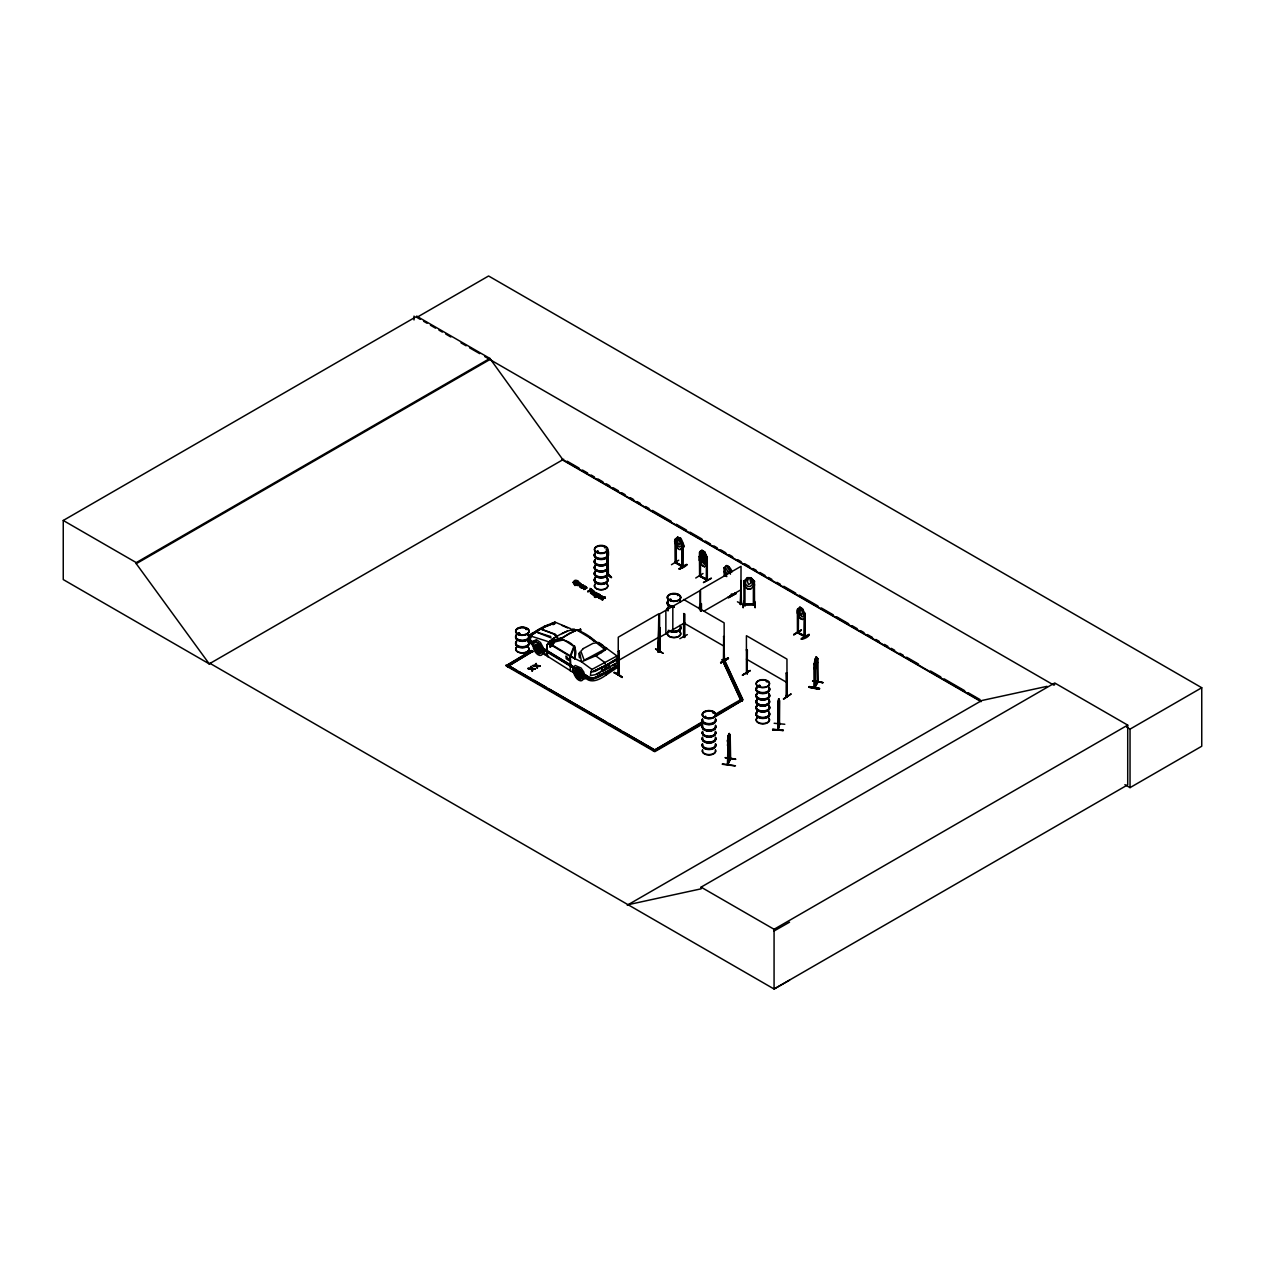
<?xml version="1.0" encoding="UTF-8"?>
<svg xmlns="http://www.w3.org/2000/svg" width="1265" height="1265" viewBox="0 0 1265 1265"><rect width="100%" height="100%" fill="white"/><g stroke="black" fill="none" stroke-linecap="round" stroke-linejoin="round"><path stroke-width="1.5" d="M619.202 663.666L606.726 671.589L593.712 677.977L589.854 677.566L582.77 673.233L589.775 678.167L593.016 678.767L609.319 670.45M566.119 657.326C575.686 667.635 559.778 648.044 568.87 660.156M578.69 672.822L575.828 673.581L576.366 671.841L577.425 673.486L575.828 673.581M615.676 660.393L605.888 666.117L604.891 662.56L595.673 655.823L581.536 661.832L570.294 656.44L570.752 664.663M606.647 648.376L617.146 656.076L617.004 662.702L595.214 674.688L590.486 675.589L590.787 672.205L595.436 671.241L605.982 665.358L593.301 671.383L605.982 665.358M539.791 646.447L538.068 646.984L538.669 645.387M580.35 671.794L578.627 672.316L579.228 670.719M529.513 637.418L529.545 635.663L534.209 632.31M573.646 582.121C578.706 585.853 577.552 577.014 573.646 582.612C577.52 586.359 579.022 578.168 573.725 582.39M727.596 740.673L728.213 764.25L728.687 735.439M817.016 659.065L817.838 658.717L816.273 656.899L814.47 663.888M574.658 659.049L575.006 647.032L563.684 639.821L548.425 643.411L546.939 644.929L547.46 656.235L573.44 672.616L572.666 669.201L573.567 667.778L578.279 668.094L584.541 675.874L587.102 676.649M777.991 708.289L778.307 709.159L778.702 698.707L778.228 730.016L778.497 700.668M772.646 729.905L783.351 730.443L772.725 729.114L772.646 729.937L783.367 730.411L772.709 729.557M549.326 643.237L574.484 658.401C581.489 642.731 559.209 634.682 548.219 643.332L546.939 644.929L546.67 649.609L547.018 654.748L548.599 657.088L544.171 654.147C543.144 648.882 540.534 642.573 534.7 641.371L532.612 642.652L533.719 646.684L530.889 643.426M706.392 556.616L706.344 580.066M725.035 575.986L724.94 567.953M804.382 613.304L804.303 636.785C807.086 635.267 803.275 636.864 797.82 632.626L797.82 609.224C795.448 612.624 801.283 623.866 804.92 617.383M530.889 637.892L530.13 635.394L537.925 629.875L554.323 623.155M549.785 625.242C543.049 625.226 536.075 631.567 530.13 635.394L530.588 637.75M778.687 704.131L778.228 706.139M779.161 700.462L778.702 698.707L777.896 705.902M778.813 709.855L779.177 704.083L778.228 711.8M601.539 670.577L601.84 667.161L602.33 671.177L601.539 670.577L607.927 667.145L608.765 667.714L608.212 663.745M604.876 668.9L605.682 669.485L604.797 668.948L605.16 665.485L605.967 666.07M608.718 667.746L609.003 664.346M753.671 581.378L754.557 585.142L750.967 588.857L747.33 588.857L743.741 585.078L743.741 581.362M727.486 764.629L730.617 758.051L729.905 759.38L730.174 735.234L730.617 758.905L727.849 764.772L728.26 735.55L727.438 764.566M549.911 646.858L550.765 644.344M577.947 673.834L579.212 673.296M617.288 661.216L617.589 657.832L617.241 659.271L612.576 662.259M574.895 654.242L574.484 658.401L575.243 652.345M722.315 764.266C741.401 766.796 738.191 766.068 722.442 763.933M554.687 623.93L554.876 622.08L570.847 628.752M809.031 687.243C818.708 686.152 827.104 691.56 809.031 687.243L819.23 689.156M809.189 686.911L819.372 688.903M809.189 686.531L819.404 688.445M728.387 735.566L727.375 741.258L730.063 735.218L729.288 733.526L728.276 735.613L729.178 733.51L730.142 735.329L729.858 759.348M730.174 738.95L728.387 746.698L730.032 738.966M538.115 649.483L537.625 648.929M578.674 674.83L578.184 674.277M553.121 624.752L553.453 622.886M814.122 664.457C816.384 649.324 818.439 661.611 815.34 667.145L814.613 666.212M814.012 668.157L815.15 669.897L817.38 662.259M816.399 667.92L817.522 662.243M814.913 687.322L814.834 663.951M519.425 633.702L518.808 633.085M525.781 629.432L526.872 629.179M526.809 629.432L526.161 629.417M596.938 551.92L597.554 551.097L598.298 552.236M598.298 551.524L597.744 552.109M605.129 546.986L604.496 547.571L605.571 547.65M605.382 547.192L604.543 547.46L605.619 547.381M671.209 599.325L669.96 600.132L670.308 599.262M677.471 595.451L678.056 595.372M677.977 594.882L677.834 595.483M704.415 716.97C708.226 715.105 703.925 719.437 705.285 716.322M713.112 712.97L712.685 712.274L713.365 712.875M712.812 712.163L713.096 712.163M759.569 686.468L758.32 685.788L760.297 685.725M766.195 681.55L767.365 681.645M766.954 681.614L767.365 681.471M778.007 705.965L777.785 729.937M784.806 724.26L774.148 723.28M777.88 729.921L779.224 723.849L777.959 729.383M779.635 700.525L779.493 724.545L779.714 723.027L779.129 723.659M528.232 638.54L529.229 636.769M535.269 632.468C524.738 633.433 528.185 646.81 536.075 640.311M590.787 672.205L591.925 669.438L616.972 655.997M619.123 664.473L618.696 662.734M618.712 665.675L619.312 664.22M528.375 638.54L532.597 643.015M554.418 623.851L554.876 622.08L543.95 626.539M538.621 650.447C540.076 646.874 537.625 650.795 539.032 650.226M579.655 675.352L578.722 675.21L579.955 674.292M614.078 672.98C614.853 670.244 632.01 684.887 614.442 672.347M663.145 653.293L655.618 649.024M550.433 644.913C549.01 650.7 555.635 641.007 550.749 644.691M678.499 538.131L677.676 542.464L679.321 544.851L680.175 542.274L678.578 538.084M702.755 551.477L700.699 559.936L704.036 564.079L705.68 562.814L705.68 560.031L702.85 551.429M800.761 608.165L799.939 612.497L801.583 614.885L802.437 612.307L800.84 608.117M572.903 582.564L575.48 580.841L578.421 581.726A2.182 1.249 0 0 1 578.485 582.564C572.413 588.114 571.78 577.03 578.421 581.236A2.182 1.249 0 0 1 578.485 582.074L575.48 583.576L572.918 582.359M814.676 687.844L814.296 663.856M541.183 651.443L539.949 652.534L539.538 650.684L541.183 651.443L539.523 652.724L538.416 652.55L538.858 651.254L540.108 652.424M539.443 650.937L538.416 652.55M580.682 675.731L581.078 677.566L578.975 677.882L580.682 675.731L581.726 676.791L580.493 677.882L580.097 676.032L581.157 677.107M580.003 676.285L578.975 677.882M748.532 578.231L747.394 581.457L748.532 584.541L750.92 583.102L749.718 578.231M570.752 656.25L574.642 645.988M570.468 669.406L570.135 670.561M570.183 655.903L574.168 645.703M537.04 646.668L538.099 645.103L537.04 646.668L536.407 645.229L537.514 645.419M578.073 670.766L577.599 672.015L576.966 670.577L578.658 670.45L576.919 672.569L575.891 671.557L578.658 670.45M577.346 630.413L580.619 629.322M579.038 674.403L579.765 674.024M583.481 674.751C588.399 685.092 599.12 680.127 605.84 675.21L606.773 672.664C599.468 676.443 590.581 683.748 583.481 674.751L589.775 678.167M677.755 537.135L676.427 542.891L678.103 546.069L679.764 547.018L681.408 545.768C675.921 521.512 690.99 563.684 680.206 538.542M731.075 571.464C734.016 571.717 723.691 558.577 725.478 571.321L727.154 574.5M543.602 649.72L543.412 648.328L573.266 666.576L572.792 667.841L573.567 667.098M725.319 757.593L735.613 759.032M730.126 758.779L727.486 763.854L730.269 758.826M568.57 660.235L566.103 658.559M671.462 564.712L678.72 560.205M703.024 573.504L695.75 578.01M793.74 634.745L801.33 630.35M679.827 638.683L687.322 634.619M742.634 675.257L750.24 670.513L742.302 675.13M778.339 729.952L779.714 723.88M683.606 623.06L683.606 637.165L684.033 636.058M684.302 614.063L683.606 613.667L684.555 613.904L684.634 637.354L683.796 636.864M724.497 659.476L723.374 659.429M724.497 660.33L723.707 636.516L723.453 660.172L724.228 660.52L724.133 622.854L683.606 599.452M747.077 672.917L746.334 672.427L747.188 673.771L747.362 650.163L746.413 649.925L747.362 650.163M746.334 673.28L747.109 673.723L747.109 650.321M747.441 672.759L746.603 672.284M786.182 695.434L787.036 695.924M787.209 696.556L786.514 672.79L786.261 696.43L787.036 696.778L786.957 659.112L746.413 635.71L746.461 673.391M676.048 562.34L675.21 561.866L676.237 562.972M675.178 539.254L675.194 562.751L682.8 567.1L682.989 543.507L682.041 543.254L682.041 566.752L683.084 566.91L682.468 565.661M676.332 562.166L675.463 561.707M699.592 576.16L699.45 552.599L701.98 550.354L704.558 551.84L707.009 557.059L707.072 580.445L699.482 576.049M699.972 575.085L700.51 576.255M731.091 594.329L731.486 594.107M743.693 601.144L743.172 607.801L743.773 601.587M798.579 632.215L797.472 631.883L798.31 632.374M531.759 641.545C534.036 643.885 522.666 635.789 531.885 641.45M532.612 642.652L533.593 640.833L536.755 639.884L540.44 642.462L543.001 647.269L544.788 654.701M552.299 645.735L554.623 641.529L552.204 645.688L548.33 643.363L546.86 644.913M538.242 648.17L537.245 647.917M550.069 644.976L549.99 646.905M618.538 651.57L618.522 675.02L619.218 651.159L618.269 651.412L619.218 651.159M658.543 651.111L660.03 650.099L660.362 651.175L659.587 651.554L659.587 613.936L700.13 590.534L700.13 610.03M741.258 603.31L740.784 603.626M814.375 663.572L814.138 687.875L817.664 682.61M817.079 659.128L817.49 682.705L817.38 658.606M812.589 681.044L822.977 682.641L812.763 680.681M817.143 682.025L814.676 686.99M817.38 682.025L817.917 681.234L817.143 682.641M530.905 636.105L530.288 635.362L534.636 633.37M606.394 558.497L608.481 555.367L608.481 551.651L606.33 549.785M518.634 632.943L518.065 634.018M519.709 633.892L518.112 633.892M597.286 551.224L597.918 551.145M598.456 552.109L598.456 551.508M671.035 599.816L670.719 600.053M671.383 599.91L669.738 599.183M677.645 594.961L678.435 595.341M759.854 685.709L759.126 685.946M760.186 686.183L759.917 685.504M766.543 681.139L767.08 681.55M548.298 642.446L562.087 638.335L569.139 633.433L577.378 629.907M535.332 646.209L536.566 645.118L536.36 647.221L535.332 646.209L538.099 645.103M619.202 664.425L618.3 665.279M550.718 643.442L551.84 643.363M605.144 650.02L606.726 648.328L597.934 642.367M537.435 649.562L535.506 649.008L536.234 650.558L538.052 649.166M577.994 674.909L576.049 674.34L576.793 675.905L578.611 674.514M605.761 675.257L618.253 666.955M743.773 603.737L744.943 603.705L744.974 604.797L744.959 581.188M743.741 581.426L747.33 577.646L750.967 577.726L754.557 581.426L750.904 577.741L747.378 577.82L745.607 581.457L745.607 584.24L747.979 586.454L750.335 586.454L752.659 584.24L750.904 577.82M550.781 643.411L552.41 643.632M539.048 648.044L540.282 647.095L541.009 648.645L539.048 648.044L540.282 647.095M579.607 673.391L580.841 672.442L581.568 673.992L579.607 673.391L581.568 673.992M531.189 642.636L531.253 643.521M619.028 673.518L618.19 674.008L619.312 673.707L619.281 674.609L618.19 674.862L618.269 637.196L658.812 613.794L658.132 651.807M659.856 650.163L658.053 651.001M660.235 651.222L658.164 651.744M659.033 651.633L658.812 628.009L658.053 651.855M740.278 603.532L741.116 603.041M740.389 604.275L741.401 604.085L741.037 580.54L740.278 604.385M699.45 560.095L701.901 565.249L704.478 566.736L701.822 565.297L699.276 560.126L699.276 556.41L701.901 554.117L702.755 557.707L704.447 557.248L704.447 555.604L701.822 554.165L704.478 555.604L707.009 560.774L704.478 563.02L706.85 560.806M704.399 566.783L707.009 564.49L706.929 557.043L704.558 551.84M726.774 565.455L724.149 567.748L724.339 575.591M618.806 665.627L614.173 668.41M608.259 574.294L607.168 574.326L608.228 574.263M577.03 630.302C572.112 627.124 555.604 636.2 548.757 641.924L562.577 637.734M582.849 586.723L582.944 585.316L581.252 585.806L583.545 586.865L583.892 585.6L582.706 584.825L576.903 585.426L576.714 584.636L578.279 585.568L580.224 584.636L578.832 583.908C574.69 587.276 583.671 584.114 579.607 583.197C583.402 583.782 577.061 587.023 581.536 587.498C580.682 589.253 578.263 583.94 583.054 585.426C585.205 587.608 577.283 584.683 582.185 587.608M599.736 596.432L600.495 598.819L598.677 597.95L598.693 596.558L602.504 596.163L601.824 597.633L599.736 596.432L601.824 598.124C601.618 595.024 600.464 595.957 601.729 597.618M598.013 552.078L597.396 552.173M518.286 633.196L519.124 633.623M529.134 637.275L532.265 634.935M533.403 633.907L530.146 635.583M534.415 632.959L536.629 631.393M743.883 604.591L754.304 604.512M754.383 603.974L743.804 603.974M593.807 592.289C587.956 589.553 593.285 595.91 590.312 592.779C591.34 590.976 593.68 593.68 594.06 591.988C591.814 589.174 590.186 588.573 589.98 588.399M593.807 592.763L592.51 591.135M601.349 652.598L605.223 649.989M534.02 632.579L548.551 624.784M534.7 632.974L539.143 630.002M613.509 665.358L616.087 663.635M580.872 585.537L580.429 586.944L582.185 587.118M599.736 596.922L599.452 597.981L601.017 597.997M602.108 597.966C604.512 595.973 598.298 595.309 598.551 597.728M537.751 630.618L543.997 627.266L541.388 628.642M602.583 598.408C601.666 598.914 603.769 600.749 601.428 599.578C602.946 595.546 607.358 598.298 604.022 598.076L602.077 599.278L602.836 599.831M597.602 654.78L601.428 652.55M658.812 650.558L658.306 652.013L659.081 628.167M659.745 651.554L660.014 627.598L659.634 651.554M701.19 603.532L701.19 611.058M660.267 627.756L659.318 628.009M699.181 608.75L699.861 604.607L699.45 608.908M741.306 604.085L740.547 604.528L741.306 580.682M655.586 648.977L662.844 653.135M737.432 601.792L745.148 606.03M618.269 673.866L619.297 673.913M740.357 603.389L741.385 603.184M724.402 636.912L723.453 636.674M721.003 662.892L728.545 658.417L720.987 662.828M787.209 673.17L786.261 672.933M786.182 695.687L786.925 695.924M783.383 698.913L790.989 694.074M783.81 699.134L790.941 694.011M552.03 639.22L556.964 636.358M612.213 665.706L615.454 663.84M609.224 670.798L614.284 667.888M210.18 663.445L209.358 663.935L63.25 579.576L63.25 520.468L416.881 316.297L489.887 358.438L562.893 459.701L980.881 701.031M416.881 316.297L416.881 317.389L488.59 275.991L1201.75 687.733L1201.75 746.239L1130.04 787.636L1124.917 784.664M63.25 520.468L136.256 562.609L489.887 358.438M789.55 980.185L774.069 989.009L210.085 663.398L209.247 663.872L136.256 563.7L489.887 359.529M209.247 663.872L563.716 459.227M576.714 585.126C566.625 583.671 588.873 582.453 577.125 584.889M574.942 585.568L579.576 582.991M579.259 583.655L579.07 582.691M582.011 587.877L586.074 587.213L583.877 589.443L586.169 588.004L584.762 587.355C577.805 589.806 587.387 586.422 585.015 586.138M582.011 588.367L585.537 586.913M585.537 586.422L586.881 587.64L583.877 588.952M583.877 589.443L586.881 588.13L585.189 587.102M680.254 538.574L677.724 537.008L675.099 539.317C677.487 539.333 673.17 539.617 675.099 543.017L677.629 548.204L675.257 542.985M587.798 591.214L591.862 589.474L593.222 590.739L591.862 589.964L587.798 591.704L591.34 589.174M587.798 591.704L591.34 589.664M592.542 591.625C596.637 588.921 593.364 596.78 592.036 593.301M592.463 593.048C592.637 593.601 589 591.973 593.301 592.573M591.72 593.965L594.692 592.257L593.506 591.498M600.258 594.93C588.684 597.301 597.633 599.12 599.784 594.661A1.897 1.107 0 0 0 598.819 594.028C593.332 592.89 590.059 597.586 595.957 592.447M592.937 594.677L596.463 592.732M681.977 543.317L682.989 543.507M597.001 594.17C595.056 592.732 597.491 599.768 594.645 595.799M600.258 595.42L599.784 595.151A1.897 1.107 0 0 0 598.819 594.518C594.186 593.585 598.029 598.139 598.709 594.471C597.159 593.538 593.886 596.131 597.143 596.147M597.143 596.637L593.997 595.957M598.993 595.167C595.388 593.364 596.242 599.072 599.215 594.961M680.254 549.516C685.662 543.618 680.08 552.884 677.676 548.125M598.677 597.459L601.049 598.013M603.595 596.859L603.516 597.792L605.303 596.843M603.516 597.301L601.365 598.693L602.836 599.341M676.048 562.593L682.61 566.182M701.98 550.354L700.699 556.236L704.036 560.363L705.68 559.098L704.431 551.967M699.561 552.694C701.095 553.643 698.233 551.334 701.901 550.401L704.526 551.92M703.514 723.533L654.748 751.695L505.984 665.801L531.316 650.447L532.786 651.301L507.455 666.655L532.786 651.301M507.66 664.837L531.316 651.175L532.786 652.028M682.357 565.645L675.463 562.561M699.276 556.41L701.901 561.534L704.558 562.972M679.131 568.728C693.299 559.083 684.966 568.554 679.194 568.807M703.514 555.715L704.447 560.948L702.755 561.423C701.648 560.442 701.348 554.149 703.593 555.667M707.261 556.837L706.186 556.632L707.261 556.837L707.341 580.287L706.582 556.442M528.027 668.173L531.221 668.189L531.316 669.122L528.027 668.663L531.316 668.632L532.043 670.988L532.012 668.695L535.158 669.185L532.012 668.695M528.027 668.663L531.221 668.679L531.189 666.355L531.917 668.742L535.158 669.185M532.96 665.327L536.154 665.343L532.96 665.817L536.249 665.785L536.977 667.651M536.123 663.508L535.538 664.331L536.123 663.508L536.85 665.896L540.092 665.849L536.85 665.406L536.945 666.323L540.092 666.339M530.604 667.177L531.189 666.355M532.628 670.165L532.043 670.988M537.546 667.809L536.945 665.849L540.092 665.849M700.32 575.923L707.341 579.433L706.503 578.943M724.244 567.827L725.288 568.032L724.339 567.795M699.798 575.891L706.993 579.544M728.387 567.052L729.225 570.705L728.387 573.298L726.743 569.266L727.549 566.578L728.466 567.005M726.727 565.613L729.304 567.005M711.12 578.168L703.403 582.564L711.42 578.358M618.269 660.599L658.812 637.196M703.878 611.169L741.037 589.711M728.197 597.175L735.835 592.811L728.245 597.238M659.587 637.339L684.776 622.807M728.608 597.839L736.214 593.459L728.245 597.57M609.24 670.482L614.284 667.572M609.192 671.272L614.252 668.363M800.018 607.168L798.689 612.924L802.026 617.051L803.67 615.802L802.437 608.655L799.891 607.089L797.361 609.335L797.456 632.769L805.252 636.896M802.437 608.655L804.999 613.746L804.967 637.133L805.252 613.525L804.303 613.288L804.983 613.683M802.516 619.55L799.939 618.158M793.803 634.856L801.393 629.986L793.803 634.366M804.493 635.884L798.31 632.626L805.331 636.121M804.572 613.13L804.35 636.754M809.047 634.445C790.925 642.494 809.584 638.857 808.999 634.366M801.472 639.205L809.047 634.761M702.043 721.951L653.262 750.841M715.5 714.172L740.721 699.608L742.745 700.035L740.721 700.351L722.173 659.65L724.197 659.334L742.745 699.308M654.938 749.86L685.219 732.388M688.587 730.443L702.043 722.679M718.852 712.97L735.677 703.261M505.984 665.074L654.748 750.967L703.514 722.805M715.294 716.006L742.207 700.462L715.294 716.733M627.25 905.202L981.719 700.541L1047.025 686.342M628.072 904.712L701.079 888.836L701.079 887.144L1054.71 682.974L1127.716 725.114L1127.716 784.838L774.069 989.009L774.069 929.285L1127.716 725.114M1054.71 684.665L1053.887 685.156L484.795 356.588M1126.656 727.169L1130.04 729.13L1201.75 687.733M606.726 672.237L609.303 670.766M606.694 672.711L609.271 671.225M614.205 667.62L618.379 665.232M614.205 667.92L618.364 665.548M774.069 930.993L789.55 922.169M531.774 642.241L529.497 640.311M610.521 667.161L602.282 671.636M572.918 667.778L543.808 650.084L543.223 648.566L573.472 666.813M595.673 655.823L597.681 654.732M535.221 646.795L536.297 648.455M535.269 648.233L536.866 648.139M536.961 648.281L538.558 647.633M537.182 648.518L538.653 647.949M536.234 650.558L536.075 648.692M538.59 649.372L539.396 648.961M538.163 649.862L539.412 649.245M539.617 649.467L541.246 649.404L539.617 649.467L541.293 650.843M536.724 651.19L537.846 652.266L536.724 651.19L538.416 650.621M589.632 637.418L593.838 641.197M577.52 673.628L578.801 673.518L577.931 673.407M578.88 672.759L577.741 673.866M580.841 672.442L580.999 674.308M576.793 675.905L576.634 674.039M579.971 674.593L578.753 675.51M577.283 676.538L578.405 677.613L577.283 676.538L578.975 675.969M581.853 676.19L580.746 674.498M580.161 674.814L581.805 674.751M597.048 674.356L600.543 672.537M607.342 575.085L607.453 551.698M606.805 671.889C599.42 675.779 590.439 682.958 583.26 673.881M561.96 633.67L567.289 631.045M740.879 603.943L741.037 566.309L700.51 589.711L700.51 611.169M758.968 685.266L759.98 686.183M550.544 624.056L553.58 622.87M579.212 631.456L580.667 630.017M740.673 604.496L740.879 603.089M659.887 651.032L660.014 627.598M576.065 629.844L575.069 630.618M576.097 629.828L574.848 630.508M607.358 575.369L607.263 551.746L608.117 551.477L608.402 575.037L607.58 575.338M607.469 551.999L608.307 551.667L606.267 549.88M549.042 641.687L562.134 637.687L576.397 630.033L571.669 629.559M552.109 645.514L548.33 643.363L554.623 641.529M576.128 629.844L574.104 629.67M530.13 635.394L531.047 635.9M597.396 551.161L596.827 552.236M683.796 636.01L684.634 637.354M723.627 659.018L724.086 660.472M746.603 673.138L747.457 673.581M786.577 695.323L786.925 696.778M797.741 631.741L798.215 633.227M684.239 636.611L683.543 636.248M675.542 539.206L675.668 562.625M732.055 594.455L731.755 595.546L731.866 594.692M748.532 578.295L749.718 578.295M744.848 581.173L743.883 581.173L743.994 604.86L754.525 604.797L754.414 581.173L753.387 581.141L753.355 604.828L754.304 603.658M743.883 581.394L744.864 581.394M743.852 585.047L747.378 588.763L750.904 588.684M754.525 601.587L755.126 607.801L754.604 601.144M744.974 604.196L753.323 604.196M562.087 625.495L567.606 627.899M572.001 629.464L577.646 629.986M548.33 643.363L570.104 656.329L570.278 670.64M596.005 593.491L597.523 593.87M518.808 632.943L519.836 633.591L519.124 632.99M778.544 699.988L778.687 702.486M572.776 629.322C583.054 630.634 592.194 638.003 599.547 644.96M532.96 665.817L536.249 666.276L536.977 668.141M579.734 630.745L580.572 630.413M531.917 668.252L535.158 668.695M728.861 734.759L728.577 741.67L728.276 740.895M728.387 746.698L727.407 744.879L728.387 746.571M725.209 757.782L735.629 759.38M576.144 630.35L573.994 629.511L578.247 630.666M815.909 658.006L815.53 664.884L815.64 658.67M815.277 658.844L814.534 687.891L817.838 682.12L817.838 658.717M814.059 668.047L815.166 669.77M812.62 680.918L822.977 682.673M675.526 562.545L682.989 566.878M759.459 685.235L760.328 685.883M580.303 628.768L580.667 630.112M603.832 647.269L606.726 648.328M547.366 641.339L529.545 635.663L529.229 639.457L531.49 641.576M786.64 696.209L786.514 672.79M682.562 567.052L682.721 543.65M700.083 576.492L700.146 553.137M706.977 580.445L706.74 578.991M603.927 647.221L606.077 648.123M578.69 631.093L594.25 640.564M684.033 636.912L683.875 613.509M675.842 539.776L676.048 563.194M683.653 637.133L684.381 637.513L684.555 613.904M619.218 674.577L618.949 651.016M614.442 672.664L622.095 677.028M614.395 672.759L622.159 677.123M416.881 317.389L420.28 319.349M423.68 321.31L427.08 323.271M430.464 325.232L435.555 328.173M438.955 330.133L442.355 332.094M445.754 334.055L450.846 336.996M461.029 342.878L466.121 345.819M469.521 347.78L479.704 353.647M567.131 461.187L579.07 468.082M582.485 470.058L587.608 473.015M591.008 474.976L594.423 476.952M597.839 478.913L602.962 481.87M606.378 483.847L609.777 485.823M613.193 487.784L618.316 490.741M621.732 492.718L625.131 494.678M630.255 497.635L633.67 499.612M637.086 501.572L640.485 503.549M645.609 506.506L649.024 508.467M652.44 510.443L671.209 521.275M676.316 524.232L686.563 530.146M689.963 532.106L701.917 539.001M705.317 540.977L710.44 543.934M713.855 545.895L717.271 547.872M720.686 549.848L725.794 552.789M729.209 554.766L732.625 556.742M737.732 559.683L741.148 561.66M744.563 563.637L749.686 566.593M753.102 568.554L756.502 570.531M759.917 572.492L765.04 575.449M768.456 577.425L771.856 579.386M776.979 582.343L780.394 584.319M783.81 586.28L795.748 593.174M799.164 595.151L817.933 605.982M821.333 607.959L833.287 614.853M836.687 616.814L848.641 623.724M852.041 625.685L857.164 628.642M860.58 630.618L863.995 632.579M867.41 634.556L872.518 637.513M875.933 639.473L879.349 641.45M884.456 644.407L887.872 646.368M891.287 648.344L894.703 650.305M899.826 653.262L903.226 655.238M906.641 657.199L918.58 664.109M930.534 671.003L940.765 676.901M944.18 678.878L964.657 690.69M968.057 692.667L980.011 699.561M561.771 459.543L981.134 701.664M797.82 609.224L798.31 633.227L798.5 613.525M730.996 571.448L731.787 572.096M707.261 580.24L699.814 575.939L699.814 552.536M683.606 622.854L724.133 646.257M746.413 659.112L786.957 682.515M596.463 593.222L597.459 593.317M603.168 597.096L605.366 598.377M581.252 585.316L582.849 586.233M600.132 596.21L601.729 597.127M580.872 586.027L582.944 587.229M722.173 659.65L740.721 699.608L742.207 700.462M742.207 701.205L740.721 699.608M510.633 666.782L515.709 669.723M519.109 671.683L530.968 678.53M534.368 680.491L546.227 687.338M549.627 689.298L605.571 721.603M608.971 723.548L620.83 730.411M624.23 732.372L654.748 749.987L508.941 665.801M701.079 887.144L774.069 929.285M582.928 673.676L589.775 677.85M778.37 728.545L778.465 729.462M576.049 674.34L577.409 675.21M535.506 649.008L536.85 649.862M585.442 675.842L590.613 679.147L588.272 677.487M539.617 647.743L541.009 648.645M598.835 642.557L602.852 645.292M595.515 641.466L596.827 642.367M605.081 665.532L605.888 666.117M591.925 669.438L581.536 661.832L579.623 652.187M732.055 594.392L732.008 595.277M682.041 566.752L682.309 547.002M532.897 642.114L528.359 638.003M528.28 638.73L532.723 642.367M529.102 639.568L532.407 642.161L529.118 639.869M554.813 635.22L557.818 637.639M596.969 593.664L595.578 593.728M747.33 673.502L746.682 649.767M700.462 576.271L700.51 560.743M589.822 637.307L594.028 641.102M573.44 672.616L572.934 668.189L575.196 665.485L581.078 667.999L584.066 672.458M578.643 671.035L579.765 672.11M538.084 645.688L539.222 646.763M535.917 645.893L536.945 646.921M539.538 650.684L540.598 651.76M618.3 662.307L619.328 663.904L618.743 662.971M607.485 573.361C617.937 582.738 604.591 573.678 608.07 574.863L608.117 551.477M608.37 574.8L610.916 577.156M575.781 672.142L576.856 673.802M816.289 656.772L817.49 658.622M727.849 743.014L728.419 743.931L729.589 739.076L729.162 733.637M552.41 645.245L552.157 644.454M797.44 613.003L799.891 618.221M704.399 555.651L706.929 560.822M539.712 647.411L540.44 648.961M724.197 660.077L742.745 700.035M579.417 676.601L580.082 678.072M538.858 651.254L539.523 652.724M577.552 670.26L578.168 671.699M536.993 644.929L537.625 646.352M532.012 669.169L532.628 670.656M535.538 663.84L536.154 665.833M530.604 666.687L531.221 668.189M531.189 666.845L531.917 668.742M562.087 638.335L562.545 639.552M574.516 674.893L574.057 673.549A7.131 4.001 61.8 0 1 579.07 668.711A7.131 4.001 61.8 0 1 582.786 679.843A7.131 4.001 61.8 0 1 574.516 674.909M533.498 648.202L533.957 649.546A7.131 4.001 61.8 0 0 542.226 654.495A7.131 4.001 61.8 0 0 538.51 643.363A7.131 4.001 61.8 0 0 533.514 648.218M729.225 567.052L730.458 574.199M540.123 650.384L540.519 652.218M577.125 670.466L577.504 672.268M576.555 670.782L576.919 672.569M535.996 645.435L536.36 647.221M578.706 653.357L579.465 657.847M581.22 675.067L581.268 676.506M576.366 671.841L576.397 673.265M540.661 649.72L540.708 651.159M535.807 646.494L535.854 647.933M578.39 676.285L578.405 677.613M537.846 650.937L537.846 652.266M1130.04 729.13L1130.04 787.636M779.287 700.383L779.208 723.959M779.177 700.367L779.129 724.513M750.192 670.529L742.697 674.925M725.288 571.938L725.288 575.844M724.608 567.637L724.608 575.449M723.707 636.516L723.833 659.951M701.458 603.69L701.458 611.201M700.763 604.085L700.763 609.73M699.861 604.607L699.861 608.354M676.237 545.452L676.316 563.052M672.822 606.299L672.822 629.701M665.864 610.315L665.864 633.718M606.821 552.204L606.821 555.003M414.019 316.076L414.019 319.95M136.256 562.609L136.256 563.7M528.248 641.608A6.799 3.921 0 0 1 522.35 647.49A6.799 3.921 0 0 1 516.468 641.608M528.153 642.019A6.705 3.874 0 0 1 522.35 647.822A6.705 3.874 0 0 1 516.547 642.019M516.579 647.063A6.657 3.842 0 0 0 522.35 652.835A6.657 3.842 0 0 0 528.122 647.063A6.72 3.874 0 0 1 522.35 653.025A6.72 3.874 0 0 1 516.531 647.206M528.248 635.157A6.799 3.921 0 0 1 522.35 641.039A6.799 3.921 0 0 1 516.468 635.157M528.153 640.928A6.689 3.858 0 0 1 522.35 646.731A6.689 3.858 0 0 1 516.563 640.928M528.153 635.552A6.689 3.858 0 0 1 522.35 641.355A6.689 3.858 0 0 1 516.563 635.552M528.248 641.276A6.799 3.921 0 0 1 522.35 647.158A6.799 3.921 0 0 1 516.468 641.276M528.248 634.824A6.799 3.921 0 0 1 522.35 640.707A6.799 3.921 0 0 1 516.468 634.824M528.153 634.477A6.689 3.858 0 0 1 522.35 640.264A6.689 3.858 0 0 1 516.563 634.477M667.461 610.6A6.799 3.921 0 0 1 668.141 607.627M667.572 608.971A6.689 3.858 0 0 1 668.236 608.038M674.024 607.058A6.799 3.921 0 0 1 668.141 601.175M668.22 610.821A6.705 3.874 0 0 1 668.22 606.947M674.024 607.374A6.705 3.874 0 0 1 668.22 601.571M667.461 610.268A6.799 3.921 0 0 1 668.141 607.295M674.024 606.726A6.799 3.921 0 0 1 668.141 600.843M679.922 600.843A6.799 3.921 0 0 1 680.602 601.792M674.024 606.283A6.689 3.858 0 0 1 668.236 600.495M679.827 600.495A6.689 3.858 0 0 1 680.491 601.428M679.843 631.63A6.72 3.874 0 0 1 674.024 637.449A6.72 3.874 0 0 1 668.205 631.63M679.843 631.836A6.72 3.874 0 0 1 674.024 637.655A6.72 3.874 0 0 1 668.205 631.836M679.827 626.444A6.689 3.858 0 0 1 677.376 631.709A6.689 3.858 0 0 1 668.236 630.302M679.922 625.701A6.799 3.921 0 0 1 678.167 630.776A6.799 3.921 0 0 1 669.217 630.444M679.827 625.353A6.689 3.858 0 0 1 678.752 630.017A6.689 3.858 0 0 1 670.687 630.634M679.922 626.033A6.799 3.921 0 0 1 678.167 631.109A6.799 3.921 0 0 1 669.217 630.776M768.725 693.9A6.799 3.921 0 0 1 762.842 699.782A6.799 3.921 0 0 1 756.96 693.9M768.646 694.295A6.689 3.858 0 0 1 762.842 700.098A6.689 3.858 0 0 1 757.055 694.295M768.646 699.339A6.689 3.858 0 0 1 762.842 705.143A6.72 3.874 0 0 1 757.023 699.498M757.055 699.339A6.689 3.858 0 0 0 762.842 705.143A6.72 3.874 0 0 0 768.661 699.498M768.661 699.972A6.72 3.874 0 0 1 762.842 705.775A6.72 3.874 0 0 1 757.023 699.972M768.725 687.433A6.799 3.921 0 0 1 762.842 693.331A6.799 3.921 0 0 1 756.96 687.433M768.646 693.22A6.689 3.858 0 0 1 762.842 699.007A6.689 3.858 0 0 1 757.055 693.22M768.646 687.844A6.689 3.858 0 0 1 762.842 693.647A6.689 3.858 0 0 1 757.055 687.844M768.725 693.568A6.799 3.921 0 0 1 762.842 699.45A6.799 3.921 0 0 1 756.96 693.568M768.725 687.101A6.799 3.921 0 0 1 762.842 692.999A6.799 3.921 0 0 1 756.96 687.101M768.646 686.753A6.705 3.874 0 0 1 762.842 692.572A6.705 3.874 0 0 1 757.039 686.753M768.725 712.306A6.799 3.921 0 0 1 762.842 718.188A6.799 3.921 0 0 1 756.96 712.306M768.646 712.701A6.689 3.858 0 0 1 762.842 718.504A6.689 3.858 0 0 1 757.055 712.701M768.614 717.761A6.657 3.842 0 0 1 762.842 723.533A6.657 3.842 0 0 1 757.071 717.761M768.646 718.125A6.689 3.858 0 0 1 762.842 723.928A6.689 3.858 0 0 1 757.055 718.125M768.725 705.838A6.799 3.921 0 0 1 762.842 711.736A6.799 3.921 0 0 1 756.96 705.838M768.646 711.626A6.689 3.858 0 0 1 762.842 717.413A6.689 3.858 0 0 1 757.055 711.626M768.646 706.25A6.689 3.858 0 0 1 762.842 712.053A6.689 3.858 0 0 1 757.055 706.25M768.725 711.974A6.799 3.921 0 0 1 762.842 717.856A6.799 3.921 0 0 1 756.96 711.974M768.725 705.506A6.799 3.921 0 0 1 762.842 711.404A6.799 3.921 0 0 1 756.96 705.506M768.646 705.158A6.705 3.874 0 0 1 762.842 710.977A6.705 3.874 0 0 1 757.039 705.158M715.452 731.344A6.673 3.858 0 0 1 709.017 736.198A6.673 3.858 0 0 1 702.565 731.344M715.484 719.864A6.705 3.874 0 0 1 709.017 724.734A6.705 3.874 0 0 1 702.534 719.864M715.484 718.773A6.705 3.874 0 0 1 709.017 723.643A6.705 3.874 0 0 1 702.534 718.773M715.484 726.316A6.705 3.874 0 0 1 709.017 731.186A6.705 3.874 0 0 1 702.534 726.316M715.579 725.92A6.799 3.921 0 0 1 709.017 730.87A6.799 3.921 0 0 1 702.439 725.92M715.579 725.588A6.799 3.921 0 0 1 709.017 730.538A6.799 3.921 0 0 1 702.439 725.588M715.484 725.225A6.705 3.874 0 0 1 709.017 730.111A6.705 3.874 0 0 1 702.534 725.225M715.579 719.469A6.799 3.921 0 0 1 709.017 724.402A6.799 3.921 0 0 1 702.439 719.469M715.579 719.137A6.799 3.921 0 0 1 709.017 724.07A6.799 3.921 0 0 1 702.439 719.137M715.5 731.723A6.72 3.874 0 0 1 709.017 736.61A6.72 3.874 0 0 1 702.518 731.723M715.452 732.324A6.673 3.858 0 0 1 709.017 737.179A6.673 3.858 0 0 1 702.565 732.324M715.452 749.75A6.673 3.858 0 0 1 709.017 754.604A6.673 3.858 0 0 1 702.565 749.75M715.5 731.976A6.72 3.874 0 0 1 709.017 736.847A6.72 3.874 0 0 1 702.518 731.976M715.484 738.27A6.705 3.874 0 0 1 709.017 743.14A6.705 3.874 0 0 1 702.534 738.27M715.484 737.179A6.705 3.874 0 0 1 709.017 742.049A6.705 3.874 0 0 1 702.534 737.179M715.484 744.721A6.705 3.874 0 0 1 709.017 749.592A6.705 3.874 0 0 1 702.534 744.721M715.579 744.326A6.799 3.921 0 0 1 709.017 749.275A6.799 3.921 0 0 1 702.439 744.326M715.579 743.994A6.799 3.921 0 0 1 709.017 748.943A6.799 3.921 0 0 1 702.439 743.994M715.484 743.63A6.705 3.874 0 0 1 709.017 748.516A6.705 3.874 0 0 1 702.534 743.63M715.579 737.875A6.799 3.921 0 0 1 709.017 742.808A6.799 3.921 0 0 1 702.439 737.875M715.579 737.542A6.799 3.921 0 0 1 709.017 742.476A6.799 3.921 0 0 1 702.439 737.542M715.468 750.145A6.689 3.858 0 0 1 709.017 755.015A6.689 3.858 0 0 1 702.549 750.145M606.994 559.826A6.799 3.921 0 0 1 601.112 565.708A6.799 3.921 0 0 1 595.23 559.826M606.915 560.221A6.689 3.858 0 0 1 601.112 566.024A6.689 3.858 0 0 1 595.325 560.221M606.931 565.408A6.72 3.874 0 0 1 601.112 571.227A6.72 3.874 0 0 1 595.293 565.408M606.9 565.265A6.673 3.858 0 0 1 601.112 571.037A6.673 3.858 0 0 1 595.325 565.265M606.915 565.645A6.705 3.874 0 0 1 601.112 571.448A6.705 3.874 0 0 1 595.309 565.645M606.994 553.358A6.799 3.921 0 0 1 601.112 559.257A6.799 3.921 0 0 1 595.23 553.358M606.915 559.146A6.705 3.874 0 0 1 601.112 564.949A6.705 3.874 0 0 1 595.309 559.146M606.915 553.77A6.705 3.874 0 0 1 601.112 559.573A6.705 3.874 0 0 1 595.309 553.77M606.994 559.494A6.799 3.921 0 0 1 601.112 565.376A6.799 3.921 0 0 1 595.23 559.494M606.994 553.026A6.799 3.921 0 0 1 601.112 558.924A6.799 3.921 0 0 1 595.23 553.026M606.915 552.694A6.689 3.858 0 0 1 601.112 558.482A6.689 3.858 0 0 1 595.325 552.694M606.994 578.231A6.799 3.921 0 0 1 601.112 584.114A6.799 3.921 0 0 1 595.23 578.231M606.915 578.627A6.689 3.858 0 0 1 601.112 584.43A6.689 3.858 0 0 1 595.325 578.627M606.931 583.813A6.72 3.874 0 0 1 601.112 589.632A6.72 3.874 0 0 1 595.293 583.813M606.884 566.23A6.657 3.842 0 0 1 601.112 572.001A6.657 3.842 0 0 1 595.341 566.23M606.915 584.051A6.705 3.874 0 0 1 601.112 589.854A6.705 3.874 0 0 1 595.309 584.051M606.931 565.898A6.72 3.874 0 0 1 601.112 571.717A6.72 3.874 0 0 1 595.293 565.898M606.994 571.764A6.799 3.921 0 0 1 601.112 577.662A6.799 3.921 0 0 1 595.23 571.764M606.915 577.552A6.689 3.858 0 0 1 601.112 583.339A6.689 3.858 0 0 1 595.325 577.552M606.915 572.175A6.689 3.858 0 0 1 601.112 577.963A6.689 3.858 0 0 1 595.325 572.175M606.994 577.899A6.799 3.921 0 0 1 601.112 583.782A6.799 3.921 0 0 1 595.23 577.899M606.994 571.432A6.799 3.921 0 0 1 601.112 577.33A6.799 3.921 0 0 1 595.23 571.432M606.915 571.1A6.689 3.858 0 0 1 601.112 576.887A6.689 3.858 0 0 1 595.325 571.1M586.565 677.392A7.131 4.001 61.8 0 1 582.912 678.704M544.899 653.341A7.131 4.001 61.8 0 1 542.353 653.357M579.085 677.676A4.491 2.514 61.8 0 1 578.042 676.791M577.125 675.589A4.491 2.514 61.8 0 1 576.113 671.494M576.476 670.513A4.491 2.514 61.8 0 1 579.164 670.355M580.208 671.225A4.491 2.514 61.8 0 1 581.125 672.442M581.805 673.85A4.491 2.514 61.8 0 1 582.153 675.273M541.578 651.19A4.491 2.514 61.8 0 1 539.586 652.772M538.526 652.329A4.491 2.514 61.8 0 1 537.483 651.443M535.886 648.834A4.491 2.514 61.8 0 1 535.554 646.146M535.933 645.182A4.491 2.514 61.8 0 1 538.605 645.008M539.649 645.877A4.491 2.514 61.8 0 1 540.566 647.095M541.246 648.502A4.491 2.514 61.8 0 1 541.594 649.925M701.205 556.331L702.534 559.921L701.142 561.992L702.961 560.68L704.795 564.111L703.419 560.395L704.731 558.371L702.992 559.604L701.3 556.363M572.824 667.208L543.428 649.119L572.839 667.208M575.401 630.286L573.772 629.812L575.401 630.286M583.307 648.566L580.872 651.222L584.209 660.203L604.575 649.277L596.669 642.762L592.921 643.411L583.307 648.566M617.257 658.543L605.903 665.39L617.257 658.543M728.15 657.753L720.576 662.654L728.181 657.816M686.784 564.743L679.21 569.187L686.8 564.791M724.244 571.416L726.695 576.634L724.244 571.48M550.512 636.501L535.996 631.883L550.908 637.829L550.512 636.501M554.592 634.002L540.55 628.926L556.031 634.951L554.592 634.002M518.998 634.334A6.705 3.874 0 0 0 529.055 630.982A6.705 3.874 0 0 0 518.998 627.63A6.705 3.874 0 0 0 518.998 634.334M519.014 634.872A6.673 3.858 0 0 0 529.023 631.535A6.673 3.858 0 0 0 519.014 628.199A6.673 3.858 0 0 0 519.014 634.872M518.998 634.556A6.72 3.874 0 0 0 529.07 631.203A6.72 3.874 0 0 0 518.998 627.835A6.72 3.874 0 0 0 518.998 634.556M670.671 600.59A6.72 3.874 0 0 0 680.744 597.222A6.72 3.874 0 0 0 670.671 593.87A6.72 3.874 0 0 0 670.671 600.59M670.703 600.891A6.657 3.842 0 0 0 680.697 597.554A6.673 3.858 0 0 0 670.687 594.218A6.673 3.858 0 0 0 670.687 600.891A6.673 3.858 0 0 0 680.697 597.554A6.657 3.842 0 0 0 670.703 594.234A6.657 3.842 0 0 0 670.703 600.891M759.49 686.863A6.72 3.874 0 0 0 769.563 683.495A6.72 3.874 0 0 0 759.49 680.143A6.72 3.874 0 0 0 759.49 686.863M759.506 687.18A6.673 3.858 0 0 0 769.515 683.843A6.673 3.858 0 0 0 759.506 680.507A6.673 3.858 0 0 0 759.506 687.18M762.842 706.076A6.657 3.842 0 0 0 768.614 700.32A6.673 3.858 0 0 1 762.842 706.076A6.657 3.842 0 0 1 757.071 700.32A6.673 3.858 0 0 0 762.842 706.076M705.664 717.698A6.673 3.858 0 0 0 715.69 714.361A6.673 3.858 0 0 0 705.664 711.025A6.673 3.858 0 0 0 705.664 717.698M705.664 718.235A6.673 3.858 0 0 0 715.69 714.899A6.673 3.858 0 0 0 705.664 711.562A6.673 3.858 0 0 0 705.664 718.235M704.257 717.318A6.72 3.874 0 0 0 715.5 715.579A6.72 3.874 0 0 0 707.277 710.819A6.72 3.874 0 0 0 704.257 717.318M597.776 552.536A6.689 3.858 0 0 0 607.801 549.2A6.689 3.858 0 0 0 597.776 545.847A6.689 3.858 0 0 0 597.776 552.536M597.776 553.09A6.657 3.842 0 0 0 607.769 549.753A6.657 3.842 0 0 0 597.776 546.417A6.657 3.842 0 0 0 597.776 553.09M574.942 672.759A5.044 2.83 61.8 0 0 580.398 679.02A5.044 2.83 61.8 0 0 579.781 671.525A5.044 2.83 61.8 0 0 574.942 672.759M575.069 672.616A5.155 2.894 61.8 0 0 580.635 679.02A5.155 2.894 61.8 0 0 580.018 671.351A5.155 2.894 61.8 0 0 575.069 672.616M575.512 673.075A4.491 2.514 61.8 0 0 580.493 678.356A4.491 2.514 61.8 0 0 579.623 671.541A4.491 2.514 61.8 0 0 575.512 673.075M575.733 672.838A4.333 2.435 61.8 0 0 580.414 678.214A4.333 2.435 61.8 0 0 579.892 671.762A4.333 2.435 61.8 0 0 575.733 672.838M575.385 671.841A4.633 2.593 61.8 0 0 579.639 678.578A4.633 2.593 61.8 0 0 580.509 672.616A4.633 2.593 61.8 0 0 575.385 671.841M534.383 647.427A5.044 2.83 61.8 0 0 539.839 653.673A5.044 2.83 61.8 0 0 539.238 646.178A5.044 2.83 61.8 0 0 534.383 647.427M534.953 647.727A4.491 2.514 61.8 0 0 539.934 653.009A4.491 2.514 61.8 0 0 539.08 646.194A4.491 2.514 61.8 0 0 534.953 647.727M535.174 647.49A4.333 2.435 61.8 0 0 539.87 652.866A4.333 2.435 61.8 0 0 539.333 646.415A4.333 2.435 61.8 0 0 535.174 647.49M534.826 646.494A4.633 2.593 61.8 0 0 539.08 653.23A4.633 2.593 61.8 0 0 539.949 647.269A4.633 2.593 61.8 0 0 534.826 646.494"/></g></svg>
